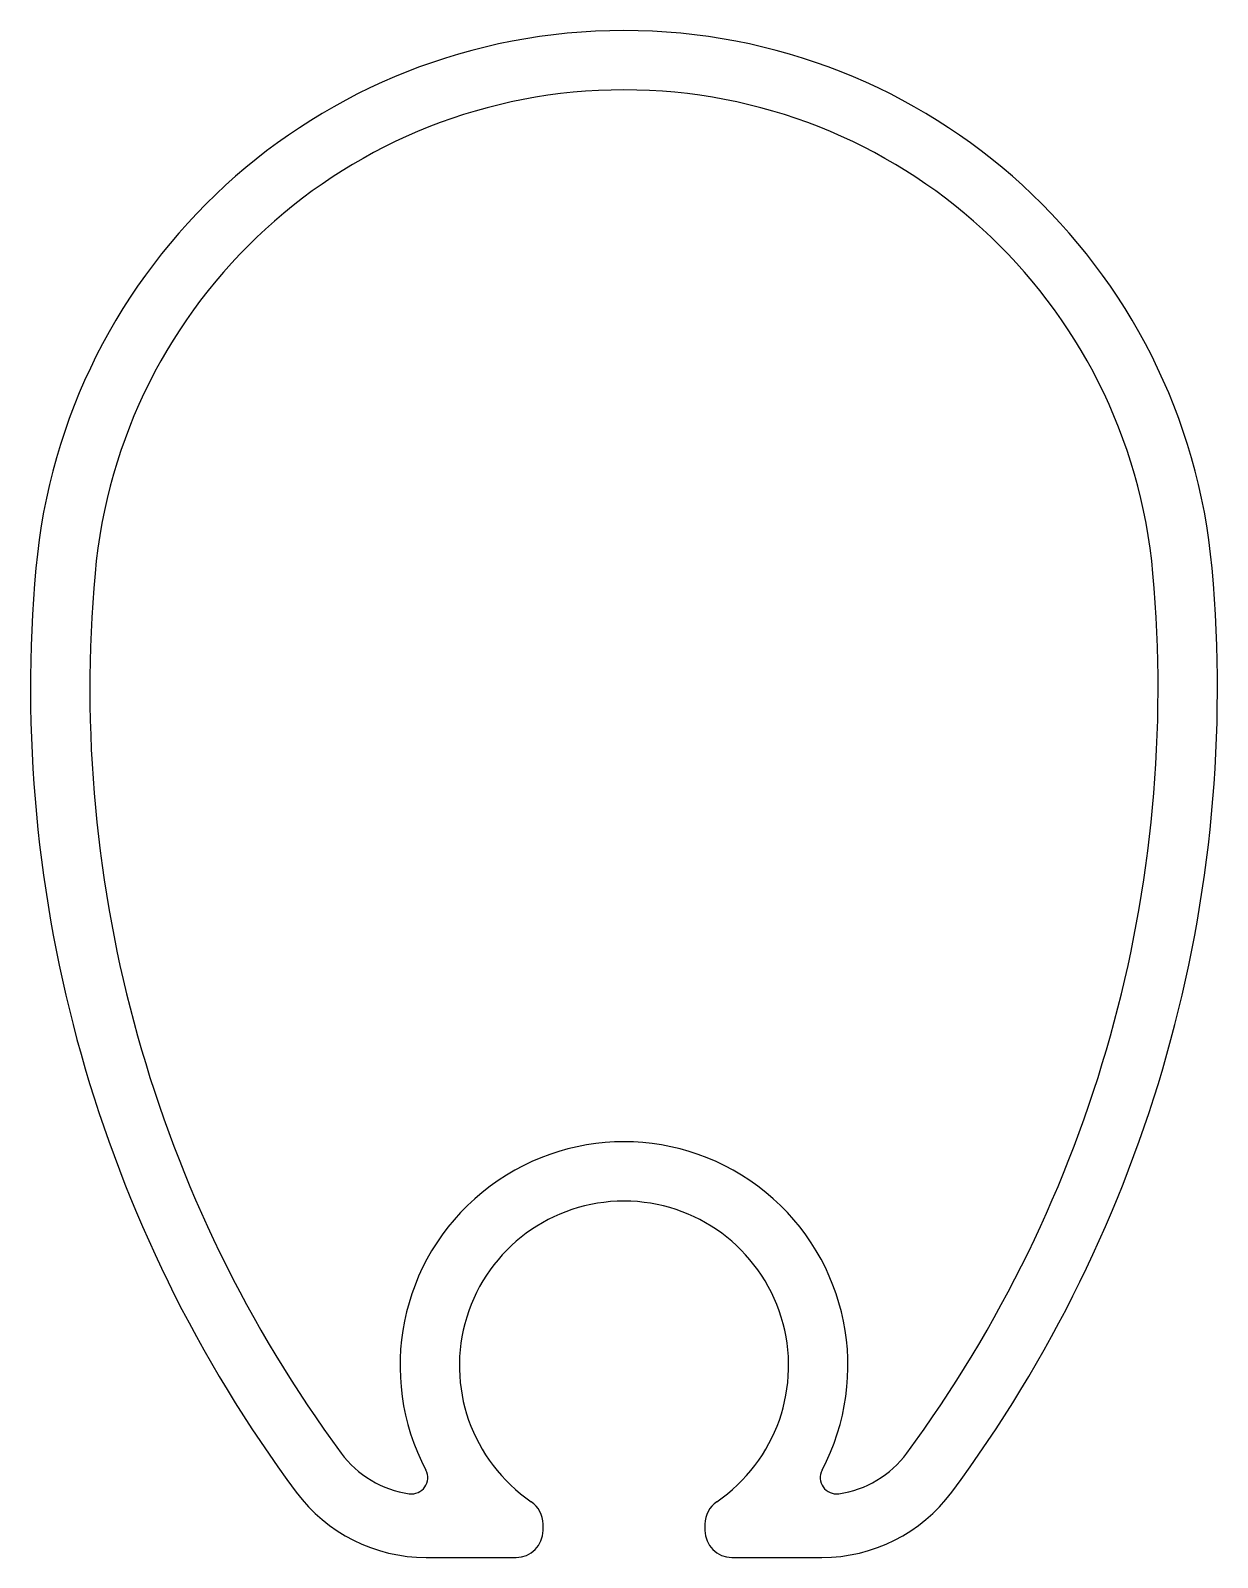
# Model space of a CAD drawing. Extents: x 346.6 to 368.6, y 699 to 727.3.
import ezdxf

# ---------------------------------------------------------------- set-up
doc = ezdxf.new("R2010")
doc.units = 0
doc.layers.get('0').update_dxf_attribs({"linetype": 'CONTINUOUS'})

msp = doc.modelspace()

# ---------------------------------------------------------------- linework, layer by layer
for p, q in [((356.125, 699.483), (356.125, 699.603)), ((359.125, 699.603), (359.125, 699.483)), ((353.957, 698.983), (355.625, 698.983)), ((359.625, 698.983), (361.293, 698.983))]:
    msp.add_line(p, q)
for centre, radius, start, end in [((357.625, 716.345), 10.944, 5.1148, 174.8852), ((357.625, 716.345), 9.844, 5.1148, 174.8852), ((371.625, 715.092), 25, 174.8852, 216.5744), ((343.625, 715.092), 25, 323.4256, 5.1148), ((371.625, 715.092), 23.9, 174.8852, 216.3693), ((343.625, 715.092), 23.9, 323.6306, 5.1148), ((357.625, 702.538), 4.151, 332.2014, 207.7985), ((357.625, 702.538), 3.051, 304.2753, 235.7247), ((353.911, 702.046), 1.9, 216.3693, 261.9895), ((361.34, 702.046), 1.9, 278.0105, 323.6307), ((353.688, 700.462), 0.3, 261.9895, 27.7985), ((361.563, 700.462), 0.3, 152.2014, 278.0105), ((353.957, 701.983), 3, 216.5744, 270), ((355.625, 699.603), 0.5, 0, 55.7247), ((359.625, 699.603), 0.5, 124.2753, 180), ((361.293, 701.983), 3, 270, 323.4256), ((355.625, 699.483), 0.5, 270, 0), ((359.625, 699.483), 0.5, 180, 270)]:
    msp.add_arc(centre, radius, start, end)

doc.saveas('drawing.dxf')
